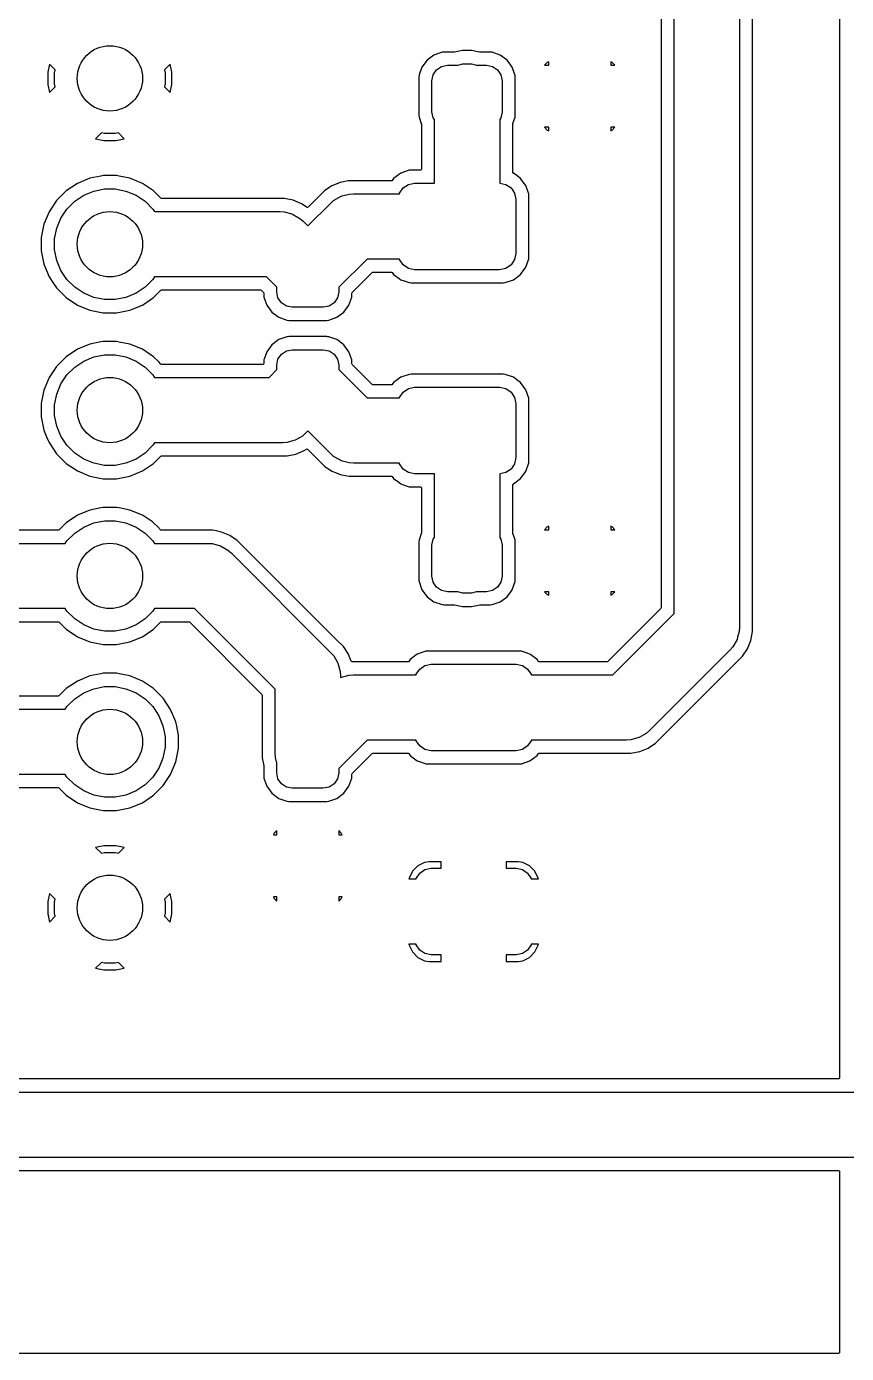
# Model space of a CAD drawing. Extents: x 1.77 to 4.61, y -4.15 to -1.95.
# Drawn here: x 3.16 to 3.654, y -3.618 to -2.818 of the extents above; entities that cross this region are included whole.
import ezdxf

# ---------------------------------------------------------------- set-up
doc = ezdxf.new("R2010")
doc.units = 0
doc.header["$MEASUREMENT"] = 0
doc.layers.add('BLACK', color=7, linetype='CONTINUOUS')

msp = doc.modelspace()

# ---------------------------------------------------------------- linework, layer by layer
at = {"layer": 'BLACK', "linetype": 'CONTINUOUS'}
for p, q in [((3.64992, -2.09179), (3.64992, -3.45197)), ((3.58969, -2.79), (3.58969, -3.18)), ((3.59758, -3.17728), (3.59758, -2.78728)), ((3.55031, -3.17185), (3.55031, -2.79815)), ((3.54242, -2.80161), (3.54242, -3.16839)), ((3.40127, -2.83832), (3.39818, -2.8425)), ((3.40545, -2.83523), (3.40127, -2.83832)), ((3.40127, -2.83832), (3.40127, -2.83832)), ((3.41036, -2.83351), (3.40545, -2.83523)), ((3.41097, -2.83346), (3.41036, -2.83351)), ((3.41036, -2.83351), (3.41036, -2.83351)), ((3.41036, -2.83351), (3.41036, -2.83351)), ((3.41153, -2.83341), (3.41097, -2.83346)), ((3.4177, -2.83341), (3.41153, -2.83341)), ((3.41779, -2.8334), (3.4177, -2.83341)), ((3.41788, -2.83338), (3.41779, -2.8334)), ((3.4227, -2.83242), (3.41788, -2.83338)), ((3.42813, -2.83242), (3.4227, -2.83242)), ((3.43294, -2.83338), (3.42813, -2.83242)), ((3.43303, -2.8334), (3.43294, -2.83338)), ((3.43312, -2.83341), (3.43303, -2.8334)), ((3.4393, -2.83341), (3.43312, -2.83341)), ((3.43976, -2.83345), (3.4393, -2.83341)), ((3.4393, -2.83341), (3.4393, -2.83341)), ((3.44047, -2.83351), (3.43976, -2.83345)), ((3.44537, -2.83523), (3.44047, -2.83351)), ((3.44956, -2.83832), (3.44537, -2.83523)), ((3.45176, -2.8413), (3.44956, -2.83832)), ((3.47378, -2.8396), (3.47207, -2.8413)), ((3.47463, -2.8392), (3.47378, -2.8396)), ((3.47463, -2.8413), (3.47463, -2.8392)), ((3.47463, -2.8392), (3.47463, -2.8392)), ((3.51288, -2.8396), (3.51203, -2.8392)), ((3.51203, -2.8392), (3.51203, -2.8413)), ((3.51458, -2.8413), (3.51288, -2.8396)), ((3.17357, -2.84063), (3.1726, -2.84553)), ((3.1726, -2.84553), (3.1726, -2.8529)), ((3.17706, -2.84411), (3.17357, -2.84063)), ((3.1767, -2.84593), (3.17706, -2.84411)), ((3.1767, -2.85249), (3.1767, -2.84593)), ((3.24643, -2.84063), (3.24294, -2.84411)), ((3.24294, -2.84411), (3.2433, -2.84593)), ((3.2433, -2.84593), (3.2433, -2.85249)), ((3.2474, -2.84553), (3.24643, -2.84063)), ((3.2474, -2.8529), (3.2474, -2.84553)), ((3.39647, -2.84741), (3.39636, -2.84857)), ((3.39656, -2.84715), (3.39647, -2.84741)), ((3.39818, -2.8425), (3.39656, -2.84715)), ((3.40425, -2.85065), (3.40496, -2.84707)), ((3.40496, -2.84707), (3.40699, -2.84404)), ((3.40699, -2.84404), (3.41002, -2.84201)), ((3.41002, -2.84201), (3.4136, -2.8413)), ((3.4136, -2.8413), (3.4198, -2.8413)), ((3.4198, -2.8413), (3.42284, -2.84048)), ((3.42284, -2.84048), (3.42798, -2.84048)), ((3.42798, -2.84048), (3.43103, -2.8413)), ((3.43103, -2.8413), (3.43722, -2.8413)), ((3.43722, -2.8413), (3.4408, -2.84201)), ((3.4408, -2.84201), (3.44384, -2.84404)), ((3.44384, -2.84404), (3.44586, -2.84707)), ((3.44586, -2.84707), (3.44657, -2.85065)), ((3.45264, -2.8425), (3.45176, -2.8413)), ((3.45436, -2.84741), (3.45264, -2.8425)), ((3.45447, -2.84857), (3.45436, -2.84741)), ((3.47207, -2.8413), (3.47463, -2.8413)), ((3.47463, -2.8413), (3.47463, -2.8413)), ((3.51203, -2.8413), (3.51458, -2.8413)), ((3.51203, -2.8413), (3.51203, -2.8413)), ((3.1726, -2.8529), (3.17357, -2.8578)), ((3.17357, -2.8578), (3.17706, -2.85431)), ((3.17706, -2.85431), (3.1767, -2.85249)), ((3.2433, -2.85249), (3.24294, -2.85431)), ((3.24294, -2.85431), (3.24643, -2.8578)), ((3.24643, -2.8578), (3.2474, -2.8529)), ((3.39636, -2.84857), (3.39636, -2.87143)), ((3.40425, -2.86935), (3.40425, -2.85065)), ((3.44657, -2.85065), (3.44657, -2.86935)), ((3.45447, -2.87143), (3.45447, -2.84857)), ((3.39636, -2.87143), (3.39647, -2.87259)), ((3.40496, -2.87293), (3.40425, -2.86935)), ((3.44657, -2.86935), (3.44586, -2.87293)), ((3.45436, -2.87259), (3.45447, -2.87143)), ((3.39647, -2.87259), (3.39647, -2.87259)), ((3.39647, -2.87259), (3.39647, -2.87259)), ((3.39647, -2.87259), (3.39781, -2.87643)), ((3.39781, -2.87643), (3.39783, -2.87658)), ((3.39783, -2.87658), (3.39783, -2.90406)), ((3.40573, -2.87407), (3.40496, -2.87293)), ((3.40573, -2.9124), (3.40573, -2.87407)), ((3.44586, -2.87293), (3.4451, -2.87407)), ((3.4451, -2.87407), (3.4451, -2.91243)), ((3.45299, -2.87658), (3.45302, -2.87643)), ((3.45299, -2.8787), (3.45299, -2.87658)), ((3.45299, -2.90594), (3.45299, -2.8787)), ((3.45302, -2.87643), (3.45436, -2.87259)), ((3.47463, -2.8787), (3.47207, -2.8787)), ((3.47207, -2.8787), (3.47378, -2.8804)), ((3.47463, -2.8808), (3.47463, -2.8787)), ((3.47463, -2.8787), (3.47463, -2.8787)), ((3.51458, -2.8787), (3.51203, -2.8787)), ((3.51203, -2.8787), (3.51203, -2.8787)), ((3.51203, -2.8787), (3.51203, -2.8808)), ((3.51288, -2.8804), (3.51458, -2.8787)), ((3.2049, -2.88215), (3.20141, -2.88564)), ((3.20141, -2.88564), (3.20632, -2.88661)), ((3.20672, -2.88252), (3.2049, -2.88215)), ((3.20632, -2.88661), (3.21368, -2.88661)), ((3.21328, -2.88252), (3.20672, -2.88252)), ((3.2151, -2.88215), (3.21328, -2.88252)), ((3.21368, -2.88661), (3.21859, -2.88564)), ((3.21859, -2.88564), (3.2151, -2.88215)), ((3.47378, -2.8804), (3.47463, -2.8808)), ((3.51203, -2.8808), (3.51288, -2.8804)), ((3.19794, -2.90944), (3.19041, -2.91256)), ((3.20461, -2.90812), (3.19794, -2.90944)), ((3.19794, -2.90944), (3.19794, -2.90944)), ((3.20593, -2.90785), (3.20461, -2.90812)), ((3.21407, -2.90785), (3.20593, -2.90785)), ((3.21565, -2.90817), (3.21407, -2.90785)), ((3.22206, -2.90944), (3.21565, -2.90817)), ((3.22959, -2.91256), (3.22206, -2.90944)), ((3.22206, -2.90944), (3.22206, -2.90944)), ((3.35361, -2.91103), (3.34994, -2.91175)), ((3.35421, -2.91091), (3.35361, -2.91103)), ((3.37988, -2.91091), (3.35421, -2.91091)), ((3.37994, -2.9109), (3.37988, -2.91091)), ((3.38024, -2.91072), (3.37994, -2.9109)), ((3.3811, -2.90956), (3.38024, -2.91072)), ((3.3854, -2.90639), (3.3811, -2.90956)), ((3.3811, -2.90956), (3.3811, -2.90956)), ((3.39044, -2.90462), (3.3854, -2.90639)), ((3.3854, -2.90639), (3.3854, -2.90639)), ((3.39164, -2.90451), (3.39044, -2.90462)), ((3.39738, -2.90451), (3.39164, -2.90451)), ((3.3977, -2.90438), (3.39738, -2.90451)), ((3.39783, -2.90406), (3.3977, -2.90438)), ((3.45304, -2.90614), (3.45299, -2.90594)), ((3.4533, -2.90637), (3.45304, -2.90614)), ((3.45334, -2.90639), (3.4533, -2.90637)), ((3.45533, -2.90785), (3.45334, -2.90639)), ((3.45334, -2.90639), (3.45334, -2.90639)), ((3.45764, -2.90956), (3.45533, -2.90785)), ((3.45926, -2.91175), (3.45764, -2.90956)), ((3.18364, -2.91709), (3.17787, -2.92285)), ((3.19041, -2.91256), (3.18364, -2.91709)), ((3.19422, -2.9197), (3.20029, -2.91719)), ((3.20029, -2.91719), (3.20672, -2.91591)), ((3.20672, -2.91591), (3.21328, -2.91591)), ((3.21328, -2.91591), (3.21971, -2.91719)), ((3.21971, -2.91719), (3.22578, -2.9197)), ((3.23635, -2.91708), (3.22959, -2.91256)), ((3.23636, -2.91709), (3.23635, -2.91708)), ((3.2391, -2.91982), (3.23636, -2.91709)), ((3.33935, -2.91706), (3.32948, -2.92693)), ((3.34264, -2.91486), (3.33935, -2.91706)), ((3.34387, -2.91404), (3.34264, -2.91486)), ((3.34848, -2.91213), (3.34387, -2.91404)), ((3.34888, -2.91197), (3.34848, -2.91213)), ((3.34994, -2.91175), (3.34888, -2.91197)), ((3.34888, -2.91197), (3.34888, -2.91197)), ((3.34994, -2.91175), (3.34994, -2.91175)), ((3.35011, -2.92011), (3.35436, -2.91897)), ((3.35436, -2.91897), (3.35693, -2.9188)), ((3.35436, -2.91897), (3.35436, -2.91897)), ((3.35693, -2.9188), (3.38462, -2.9188)), ((3.38462, -2.9188), (3.38469, -2.91848)), ((3.38469, -2.91848), (3.38682, -2.91528)), ((3.38682, -2.91528), (3.39001, -2.91315)), ((3.39001, -2.91315), (3.39378, -2.9124)), ((3.39378, -2.9124), (3.40573, -2.9124)), ((3.4451, -2.91243), (3.44873, -2.91315)), ((3.44873, -2.91315), (3.45192, -2.91528)), ((3.45192, -2.91528), (3.45405, -2.91848)), ((3.45405, -2.91848), (3.4548, -2.92224)), ((3.46082, -2.91386), (3.45926, -2.91175)), ((3.46245, -2.91852), (3.46082, -2.91386)), ((3.46082, -2.91386), (3.46082, -2.91386)), ((3.46258, -2.91891), (3.46245, -2.91852)), ((3.4627, -2.92011), (3.46258, -2.91891)), ((3.17787, -2.92285), (3.17335, -2.92962)), ((3.18413, -2.92798), (3.18877, -2.92334)), ((3.18877, -2.92334), (3.19422, -2.9197)), ((3.22578, -2.9197), (3.23123, -2.92334)), ((3.23123, -2.92334), (3.23587, -2.92798)), ((3.24078, -2.9215), (3.2391, -2.91982)), ((3.2411, -2.92163), (3.24078, -2.9215)), ((3.31526, -2.92163), (3.2411, -2.92163)), ((3.31738, -2.92206), (3.31526, -2.92163)), ((3.31526, -2.92163), (3.31526, -2.92163)), ((3.31526, -2.92163), (3.31526, -2.92163)), ((3.32058, -2.92269), (3.31738, -2.92206)), ((3.3256, -2.92477), (3.32058, -2.92269)), ((3.32891, -2.92698), (3.3256, -2.92477)), ((3.32916, -2.92706), (3.32891, -2.92698)), ((3.32948, -2.92693), (3.32916, -2.92706)), ((3.32937, -2.9382), (3.34301, -2.92456)), ((3.34301, -2.92456), (3.34495, -2.92287)), ((3.34495, -2.92287), (3.3494, -2.9203)), ((3.34495, -2.92287), (3.34495, -2.92287)), ((3.3494, -2.9203), (3.35011, -2.92011)), ((3.4548, -2.92224), (3.4548, -2.95472)), ((3.4627, -2.95686), (3.4627, -2.92011)), ((3.17335, -2.92962), (3.17023, -2.93715)), ((3.17798, -2.9395), (3.18049, -2.93344)), ((3.18049, -2.93344), (3.18413, -2.92798)), ((3.23587, -2.92798), (3.2369, -2.92953)), ((3.2369, -2.92953), (3.31254, -2.92953)), ((3.31254, -2.92953), (3.31511, -2.9297)), ((3.31511, -2.9297), (3.31511, -2.9297)), ((3.31511, -2.9297), (3.31979, -2.93095)), ((3.31979, -2.93095), (3.32007, -2.93103)), ((3.32007, -2.93103), (3.32452, -2.9336)), ((3.32452, -2.9336), (3.32452, -2.9336)), ((3.32452, -2.9336), (3.32646, -2.93529)), ((3.32646, -2.93529), (3.32937, -2.9382)), ((3.17023, -2.93715), (3.16864, -2.94514)), ((3.17023, -2.93715), (3.17023, -2.93715)), ((3.1767, -2.94593), (3.17798, -2.9395)), ((3.16864, -2.94514), (3.16864, -2.95329)), ((3.1767, -2.95249), (3.1767, -2.94593)), ((3.16864, -2.95329), (3.17023, -2.96128)), ((3.17798, -2.95893), (3.1767, -2.95249)), ((3.18049, -2.96499), (3.17798, -2.95893)), ((3.36508, -2.95817), (3.34807, -2.97518)), ((3.38462, -2.95817), (3.36508, -2.95817)), ((3.38469, -2.95849), (3.38462, -2.95817)), ((3.38682, -2.96168), (3.38469, -2.95849)), ((3.45405, -2.95849), (3.45192, -2.96168)), ((3.4548, -2.95472), (3.45405, -2.95849)), ((3.46082, -2.96311), (3.46258, -2.95806)), ((3.46258, -2.95806), (3.4627, -2.95686)), ((3.17023, -2.96128), (3.17023, -2.96128)), ((3.17023, -2.96128), (3.17335, -2.9688)), ((3.18413, -2.97044), (3.18049, -2.96499)), ((3.3561, -2.97832), (3.36822, -2.9662)), ((3.36822, -2.9662), (3.36854, -2.96606)), ((3.36854, -2.96606), (3.37988, -2.96606)), ((3.37988, -2.96606), (3.3802, -2.9662)), ((3.3802, -2.9662), (3.38024, -2.96625)), ((3.38024, -2.96625), (3.38062, -2.96676)), ((3.38062, -2.96676), (3.3811, -2.96741)), ((3.3811, -2.96741), (3.38443, -2.96987)), ((3.39001, -2.96382), (3.38682, -2.96168)), ((3.39378, -2.96457), (3.39001, -2.96382)), ((3.44496, -2.96457), (3.39378, -2.96457)), ((3.44873, -2.96382), (3.44496, -2.96457)), ((3.45192, -2.96168), (3.44873, -2.96382)), ((3.45334, -2.97058), (3.45764, -2.96741)), ((3.45764, -2.96741), (3.46082, -2.96311)), ((3.17335, -2.9688), (3.17604, -2.97282)), ((3.17604, -2.97282), (3.17787, -2.97558)), ((3.17787, -2.97558), (3.18364, -2.98134)), ((3.18877, -2.97508), (3.18413, -2.97044)), ((3.19422, -2.97873), (3.18877, -2.97508)), ((3.23123, -2.97508), (3.22578, -2.97873)), ((3.23587, -2.97044), (3.23123, -2.97508)), ((3.2369, -2.9689), (3.23587, -2.97044)), ((3.30439, -2.9689), (3.2369, -2.9689)), ((3.31067, -2.97518), (3.30439, -2.9689)), ((3.31067, -2.97785), (3.31067, -2.97518)), ((3.34807, -2.97518), (3.34807, -2.97785)), ((3.38443, -2.96987), (3.3854, -2.97058)), ((3.3854, -2.97058), (3.3854, -2.97058)), ((3.3854, -2.97058), (3.3854, -2.97058)), ((3.3854, -2.97058), (3.3854, -2.97058)), ((3.3854, -2.97058), (3.38756, -2.97134)), ((3.38756, -2.97134), (3.39044, -2.97235)), ((3.39044, -2.97235), (3.39044, -2.97235)), ((3.39044, -2.97235), (3.39044, -2.97235)), ((3.39044, -2.97235), (3.39164, -2.97246)), ((3.39164, -2.97246), (3.39164, -2.97246)), ((3.39164, -2.97246), (3.4471, -2.97246)), ((3.4471, -2.97246), (3.4483, -2.97235)), ((3.4471, -2.97246), (3.4471, -2.97246)), ((3.4483, -2.97235), (3.45334, -2.97058)), ((3.18364, -2.98134), (3.19041, -2.98586)), ((3.20029, -2.98124), (3.19422, -2.97873)), ((3.20672, -2.98252), (3.20029, -2.98124)), ((3.21328, -2.98252), (3.20672, -2.98252)), ((3.21971, -2.98124), (3.21328, -2.98252)), ((3.22578, -2.97873), (3.21971, -2.98124)), ((3.22959, -2.98586), (3.23636, -2.98134)), ((3.23636, -2.98134), (3.24078, -2.97692)), ((3.24078, -2.97692), (3.2411, -2.97679)), ((3.2411, -2.97679), (3.30093, -2.97679)), ((3.30093, -2.97679), (3.30125, -2.97692)), ((3.30125, -2.97692), (3.30264, -2.97832)), ((3.30264, -2.97832), (3.30278, -2.97864)), ((3.30278, -2.97864), (3.30278, -2.97993)), ((3.30278, -2.97993), (3.30288, -2.9811)), ((3.30288, -2.9811), (3.3046, -2.986)), ((3.31138, -2.98143), (3.31067, -2.97785)), ((3.31341, -2.98447), (3.31138, -2.98143)), ((3.34736, -2.98143), (3.34533, -2.98447)), ((3.34807, -2.97785), (3.34736, -2.98143)), ((3.35414, -2.986), (3.35586, -2.9811)), ((3.35586, -2.9811), (3.35596, -2.97993)), ((3.35596, -2.97864), (3.3561, -2.97832)), ((3.35596, -2.97993), (3.35596, -2.97864)), ((3.19041, -2.98586), (3.19794, -2.98898)), ((3.19794, -2.98898), (3.20593, -2.99057)), ((3.20593, -2.99057), (3.20593, -2.99057)), ((3.20593, -2.99057), (3.21407, -2.99057)), ((3.21407, -2.99057), (3.22206, -2.98898)), ((3.21407, -2.99057), (3.21407, -2.99057)), ((3.22206, -2.98898), (3.22959, -2.98586)), ((3.3046, -2.986), (3.30769, -2.99019)), ((3.30769, -2.99019), (3.31187, -2.99327)), ((3.31644, -2.98649), (3.31341, -2.98447)), ((3.32002, -2.9872), (3.31644, -2.98649)), ((3.33872, -2.9872), (3.32002, -2.9872)), ((3.3423, -2.98649), (3.33872, -2.9872)), ((3.34533, -2.98447), (3.3423, -2.98649)), ((3.34687, -2.99327), (3.35105, -2.99019)), ((3.35105, -2.99019), (3.35414, -2.986)), ((3.31187, -2.99327), (3.31678, -2.99499)), ((3.31678, -2.99499), (3.31794, -2.9951)), ((3.31794, -2.9951), (3.31794, -2.9951)), ((3.31794, -2.9951), (3.3408, -2.9951)), ((3.3408, -2.9951), (3.34196, -2.99499)), ((3.3408, -2.9951), (3.3408, -2.9951)), ((3.34196, -2.99499), (3.34687, -2.99327)), ((3.31187, -3.00673), (3.30769, -3.00981)), ((3.31678, -3.00501), (3.31187, -3.00673)), ((3.31739, -3.00495), (3.31678, -3.00501)), ((3.31678, -3.00501), (3.31678, -3.00501)), ((3.31678, -3.00501), (3.31678, -3.00501)), ((3.31794, -3.0049), (3.31739, -3.00495)), ((3.3408, -3.0049), (3.31794, -3.0049)), ((3.31794, -3.0049), (3.31794, -3.0049)), ((3.34126, -3.00494), (3.3408, -3.0049)), ((3.3408, -3.0049), (3.3408, -3.0049)), ((3.34196, -3.00501), (3.34126, -3.00494)), ((3.34687, -3.00673), (3.34196, -3.00501)), ((3.35105, -3.00981), (3.34687, -3.00673)), ((3.19041, -3.01256), (3.18364, -3.01709)), ((3.19794, -3.00944), (3.19041, -3.01256)), ((3.20461, -3.00812), (3.19794, -3.00944)), ((3.19794, -3.00944), (3.19794, -3.00944)), ((3.20593, -3.00785), (3.20461, -3.00812)), ((3.21407, -3.00785), (3.20593, -3.00785)), ((3.21565, -3.00817), (3.21407, -3.00785)), ((3.22206, -3.00944), (3.21565, -3.00817)), ((3.22959, -3.01256), (3.22206, -3.00944)), ((3.22206, -3.00944), (3.22206, -3.00944)), ((3.23636, -3.01709), (3.22959, -3.01256)), ((3.3046, -3.014), (3.30301, -3.01855)), ((3.30769, -3.00981), (3.3046, -3.014)), ((3.30769, -3.00981), (3.30769, -3.00981)), ((3.31138, -3.01857), (3.31341, -3.01553)), ((3.31341, -3.01553), (3.31644, -3.01351)), ((3.31644, -3.01351), (3.32002, -3.0128)), ((3.32002, -3.0128), (3.33872, -3.0128)), ((3.33872, -3.0128), (3.3423, -3.01351)), ((3.3423, -3.01351), (3.34533, -3.01553)), ((3.34533, -3.01553), (3.34736, -3.01857)), ((3.35414, -3.014), (3.35105, -3.00981)), ((3.35586, -3.0189), (3.35414, -3.014)), ((3.17787, -3.02285), (3.17335, -3.02962)), ((3.18364, -3.01709), (3.17787, -3.02285)), ((3.18413, -3.02798), (3.18877, -3.02334)), ((3.18877, -3.02334), (3.19422, -3.0197)), ((3.19422, -3.0197), (3.20029, -3.01719)), ((3.20029, -3.01719), (3.20672, -3.01591)), ((3.20672, -3.01591), (3.21328, -3.01591)), ((3.21328, -3.01591), (3.21971, -3.01719)), ((3.21971, -3.01719), (3.22578, -3.0197)), ((3.22578, -3.0197), (3.23123, -3.02334)), ((3.23123, -3.02334), (3.23587, -3.02798)), ((3.23926, -3.01998), (3.23636, -3.01709)), ((3.23636, -3.01709), (3.23636, -3.01709)), ((3.24078, -3.0215), (3.23926, -3.01998)), ((3.2411, -3.02163), (3.24078, -3.0215)), ((3.30232, -3.02163), (3.2411, -3.02163)), ((3.30264, -3.0215), (3.30232, -3.02163)), ((3.30278, -3.02118), (3.30264, -3.0215)), ((3.30283, -3.01952), (3.30278, -3.02007)), ((3.30278, -3.02007), (3.30278, -3.02118)), ((3.30288, -3.0189), (3.30283, -3.01952)), ((3.30301, -3.01855), (3.30288, -3.0189)), ((3.31067, -3.02215), (3.31138, -3.01857)), ((3.31067, -3.02482), (3.31067, -3.02215)), ((3.34736, -3.01857), (3.34807, -3.02215)), ((3.34807, -3.02215), (3.34807, -3.02482)), ((3.35596, -3.02007), (3.35586, -3.0189)), ((3.35596, -3.02136), (3.35596, -3.02007)), ((3.35596, -3.02007), (3.35596, -3.02007)), ((3.3561, -3.02168), (3.35596, -3.02136)), ((3.36822, -3.0338), (3.3561, -3.02168)), ((3.17335, -3.02962), (3.17023, -3.03715)), ((3.18049, -3.03344), (3.18413, -3.02798)), ((3.23587, -3.02798), (3.2369, -3.02953)), ((3.2369, -3.02953), (3.30596, -3.02953)), ((3.30596, -3.02953), (3.31067, -3.02482)), ((3.34807, -3.02482), (3.36508, -3.04183)), ((3.3854, -3.02942), (3.3811, -3.03259)), ((3.39044, -3.02765), (3.3854, -3.02942)), ((3.3854, -3.02942), (3.3854, -3.02942)), ((3.39164, -3.02754), (3.39044, -3.02765)), ((3.4471, -3.02754), (3.39164, -3.02754)), ((3.39164, -3.02754), (3.39164, -3.02754)), ((3.4483, -3.02765), (3.4471, -3.02754)), ((3.4471, -3.02754), (3.4471, -3.02754)), ((3.45334, -3.02942), (3.4483, -3.02765)), ((3.45549, -3.03101), (3.45334, -3.02942)), ((3.45334, -3.02942), (3.45334, -3.02942)), ((3.45764, -3.03259), (3.45549, -3.03101)), ((3.17023, -3.03715), (3.16864, -3.04514)), ((3.17023, -3.03715), (3.17023, -3.03715)), ((3.1767, -3.04593), (3.17798, -3.0395)), ((3.17798, -3.0395), (3.18049, -3.03344)), ((3.36854, -3.03394), (3.36822, -3.0338)), ((3.37988, -3.03394), (3.36854, -3.03394)), ((3.37994, -3.03393), (3.37988, -3.03394)), ((3.38024, -3.03375), (3.37994, -3.03393)), ((3.3811, -3.03259), (3.38024, -3.03375)), ((3.3811, -3.03259), (3.3811, -3.03259)), ((3.38469, -3.04151), (3.38682, -3.03832)), ((3.38682, -3.03832), (3.39001, -3.03618)), ((3.39001, -3.03618), (3.39378, -3.03543)), ((3.39378, -3.03543), (3.44496, -3.03543)), ((3.44496, -3.03543), (3.44873, -3.03618)), ((3.44873, -3.03618), (3.45192, -3.03832)), ((3.45192, -3.03832), (3.45405, -3.04151)), ((3.46082, -3.03689), (3.45764, -3.03259)), ((3.46258, -3.04194), (3.46082, -3.03689)), ((3.16864, -3.04514), (3.16864, -3.05329)), ((3.1767, -3.05249), (3.1767, -3.04593)), ((3.36508, -3.04183), (3.38462, -3.04183)), ((3.38462, -3.04183), (3.38469, -3.04151)), ((3.45405, -3.04151), (3.4548, -3.04528)), ((3.4548, -3.04528), (3.4548, -3.07776)), ((3.4627, -3.04314), (3.46258, -3.04194)), ((3.4627, -3.07989), (3.4627, -3.04314)), ((3.16864, -3.05329), (3.17023, -3.06128)), ((3.17798, -3.05893), (3.1767, -3.05249)), ((3.17023, -3.06128), (3.17023, -3.06128)), ((3.17023, -3.06128), (3.17187, -3.06523)), ((3.18049, -3.06499), (3.17798, -3.05893)), ((3.32803, -3.06313), (3.3261, -3.06483)), ((3.32937, -3.0618), (3.32803, -3.06313)), ((3.34301, -3.07544), (3.32937, -3.0618)), ((3.17187, -3.06523), (3.17315, -3.06832)), ((3.17315, -3.06832), (3.17335, -3.0688)), ((3.17335, -3.0688), (3.17781, -3.07548)), ((3.18413, -3.07044), (3.18049, -3.06499)), ((3.18877, -3.07508), (3.18413, -3.07044)), ((3.23587, -3.07044), (3.23123, -3.07508)), ((3.2369, -3.0689), (3.23587, -3.07044)), ((3.31411, -3.0689), (3.2369, -3.0689)), ((3.31668, -3.06873), (3.31411, -3.0689)), ((3.32165, -3.0674), (3.31668, -3.06873)), ((3.31668, -3.06873), (3.31668, -3.06873)), ((3.3261, -3.06483), (3.32165, -3.0674)), ((3.3261, -3.06483), (3.3261, -3.06483)), ((3.17781, -3.07548), (3.17787, -3.07558)), ((3.17787, -3.07558), (3.18364, -3.08134)), ((3.19422, -3.07873), (3.18877, -3.07508)), ((3.20029, -3.08124), (3.19422, -3.07873)), ((3.22578, -3.07873), (3.21971, -3.08124)), ((3.23123, -3.07508), (3.22578, -3.07873)), ((3.23636, -3.08134), (3.24078, -3.07692)), ((3.24078, -3.07692), (3.2411, -3.07679)), ((3.2411, -3.07679), (3.31683, -3.07679)), ((3.31683, -3.07679), (3.32216, -3.07573)), ((3.31683, -3.07679), (3.31683, -3.07679)), ((3.32216, -3.07573), (3.32718, -3.07365)), ((3.32718, -3.07365), (3.3286, -3.0727)), ((3.3286, -3.0727), (3.32894, -3.07264)), ((3.32894, -3.07264), (3.32917, -3.07276)), ((3.32917, -3.07276), (3.3324, -3.07599)), ((3.3324, -3.07599), (3.33551, -3.0791)), ((3.33551, -3.0791), (3.33935, -3.08294)), ((3.34495, -3.07713), (3.34301, -3.07544)), ((3.34829, -3.07906), (3.34495, -3.07713)), ((3.34495, -3.07713), (3.34495, -3.07713)), ((3.3494, -3.0797), (3.34829, -3.07906)), ((3.4548, -3.07776), (3.45405, -3.08152)), ((3.18364, -3.08134), (3.19041, -3.08586)), ((3.19041, -3.08586), (3.19794, -3.08898)), ((3.20672, -3.08252), (3.20029, -3.08124)), ((3.21328, -3.08252), (3.20672, -3.08252)), ((3.21971, -3.08124), (3.21328, -3.08252)), ((3.22206, -3.08898), (3.22959, -3.08586)), ((3.22959, -3.08586), (3.23636, -3.08134)), ((3.33935, -3.08294), (3.34387, -3.08596)), ((3.34387, -3.08596), (3.34612, -3.08689)), ((3.34612, -3.08689), (3.34888, -3.08803)), ((3.35436, -3.08103), (3.3494, -3.0797)), ((3.35693, -3.0812), (3.35436, -3.08103)), ((3.35436, -3.08103), (3.35436, -3.08103)), ((3.38462, -3.0812), (3.35693, -3.0812)), ((3.38469, -3.08152), (3.38462, -3.0812)), ((3.38682, -3.08472), (3.38469, -3.08152)), ((3.39001, -3.08685), (3.38682, -3.08472)), ((3.39378, -3.0876), (3.39001, -3.08685)), ((3.40573, -3.0876), (3.39378, -3.0876)), ((3.40573, -3.12593), (3.40573, -3.0876)), ((3.44873, -3.08685), (3.4451, -3.08757)), ((3.4451, -3.08757), (3.4451, -3.12593)), ((3.45192, -3.08472), (3.44873, -3.08685)), ((3.45405, -3.08152), (3.45192, -3.08472)), ((3.45764, -3.09044), (3.46082, -3.08614)), ((3.46082, -3.08614), (3.46258, -3.08109)), ((3.46258, -3.08109), (3.4627, -3.07989)), ((3.19794, -3.08898), (3.20593, -3.09057)), ((3.20593, -3.09057), (3.20593, -3.09057)), ((3.20593, -3.09057), (3.21407, -3.09057)), ((3.21407, -3.09057), (3.22206, -3.08898)), ((3.21407, -3.09057), (3.21407, -3.09057)), ((3.34888, -3.08803), (3.34994, -3.08825)), ((3.34994, -3.08825), (3.35421, -3.08909)), ((3.35421, -3.08909), (3.37988, -3.08909)), ((3.37988, -3.08909), (3.3802, -3.08923)), ((3.3802, -3.08923), (3.38024, -3.08928)), ((3.38024, -3.08928), (3.3811, -3.09044)), ((3.3811, -3.09044), (3.38418, -3.09272)), ((3.38418, -3.09272), (3.3854, -3.09361)), ((3.3854, -3.09361), (3.3854, -3.09361)), ((3.3854, -3.09361), (3.3854, -3.09361)), ((3.3854, -3.09361), (3.3854, -3.09361)), ((3.3854, -3.09361), (3.38756, -3.09437)), ((3.38756, -3.09437), (3.39044, -3.09538)), ((3.39044, -3.09538), (3.39044, -3.09538)), ((3.39044, -3.09538), (3.39044, -3.09538)), ((3.39044, -3.09538), (3.39164, -3.09549)), ((3.39164, -3.09549), (3.39738, -3.09549)), ((3.39738, -3.09549), (3.3977, -3.09562)), ((3.3977, -3.09562), (3.39783, -3.09594)), ((3.45299, -3.09406), (3.45312, -3.09374)), ((3.45299, -3.1213), (3.45299, -3.09406)), ((3.45312, -3.09374), (3.4533, -3.09363)), ((3.4533, -3.09363), (3.45334, -3.09361)), ((3.45334, -3.09361), (3.45764, -3.09044)), ((3.39783, -3.09594), (3.39783, -3.12342)), ((3.19794, -3.10944), (3.19041, -3.11256)), ((3.20461, -3.10812), (3.19794, -3.10944)), ((3.19794, -3.10944), (3.19794, -3.10944)), ((3.20593, -3.10785), (3.20461, -3.10812)), ((3.21407, -3.10785), (3.20593, -3.10785)), ((3.21565, -3.10817), (3.21407, -3.10785)), ((3.22206, -3.10944), (3.21565, -3.10817)), ((3.22959, -3.11256), (3.22206, -3.10944)), ((3.22206, -3.10944), (3.22206, -3.10944)), ((3.18364, -3.11709), (3.17922, -3.1215)), ((3.19041, -3.11256), (3.18364, -3.11709)), ((3.19422, -3.1197), (3.20029, -3.11719)), ((3.20029, -3.11719), (3.20672, -3.11591)), ((3.20672, -3.11591), (3.21328, -3.11591)), ((3.21328, -3.11591), (3.21971, -3.11719)), ((3.21971, -3.11719), (3.22578, -3.1197)), ((3.23563, -3.11659), (3.22959, -3.11256)), ((3.23636, -3.11709), (3.23563, -3.11659)), ((3.23887, -3.1196), (3.23636, -3.11709)), ((3.24078, -3.1215), (3.23887, -3.1196)), ((3.47378, -3.1196), (3.47207, -3.1213)), ((3.47463, -3.1192), (3.47378, -3.1196)), ((3.47463, -3.1213), (3.47463, -3.1192)), ((3.47463, -3.1192), (3.47463, -3.1192)), ((3.51288, -3.1196), (3.51203, -3.1192)), ((3.51203, -3.1192), (3.51203, -3.1213)), ((3.51458, -3.1213), (3.51288, -3.1196)), ((3.1789, -3.12163), (3.15082, -3.12163)), ((3.17922, -3.1215), (3.1789, -3.12163)), ((3.18413, -3.12798), (3.18877, -3.12334)), ((3.18877, -3.12334), (3.19422, -3.1197)), ((3.22578, -3.1197), (3.23123, -3.12334)), ((3.23123, -3.12334), (3.23587, -3.12798)), ((3.2411, -3.12163), (3.24078, -3.1215)), ((3.27193, -3.12163), (3.2411, -3.12163)), ((3.27405, -3.12206), (3.27193, -3.12163)), ((3.27193, -3.12163), (3.27193, -3.12163)), ((3.27193, -3.12163), (3.27193, -3.12163)), ((3.27726, -3.12269), (3.27405, -3.12206)), ((3.28228, -3.12477), (3.27726, -3.12269)), ((3.28679, -3.12779), (3.28228, -3.12477)), ((3.39647, -3.12741), (3.39643, -3.12779)), ((3.39683, -3.12636), (3.39647, -3.12741)), ((3.39781, -3.12357), (3.39683, -3.12636)), ((3.39783, -3.12342), (3.39781, -3.12357)), ((3.40425, -3.13065), (3.40496, -3.12707)), ((3.40496, -3.12707), (3.40573, -3.12593)), ((3.4451, -3.12593), (3.44586, -3.12707)), ((3.44586, -3.12707), (3.44657, -3.13065)), ((3.45299, -3.12342), (3.45299, -3.1213)), ((3.45302, -3.12357), (3.45299, -3.12342)), ((3.45436, -3.12741), (3.45302, -3.12357)), ((3.45302, -3.12357), (3.45302, -3.12357)), ((3.45447, -3.12857), (3.45436, -3.12741)), ((3.47207, -3.1213), (3.47463, -3.1213)), ((3.47463, -3.1213), (3.47463, -3.1213)), ((3.51203, -3.1213), (3.51458, -3.1213)), ((3.51203, -3.1213), (3.51203, -3.1213)), ((3.14737, -3.12953), (3.1831, -3.12953)), ((3.1831, -3.12953), (3.18413, -3.12798)), ((3.23587, -3.12798), (3.2369, -3.12953)), ((3.2369, -3.12953), (3.26921, -3.12953)), ((3.26921, -3.12953), (3.27178, -3.1297)), ((3.27178, -3.1297), (3.27178, -3.1297)), ((3.27178, -3.1297), (3.27675, -3.13103)), ((3.27675, -3.13103), (3.2812, -3.1336)), ((3.2812, -3.1336), (3.2812, -3.1336)), ((3.2812, -3.1336), (3.28313, -3.13529)), ((3.28313, -3.13529), (3.34329, -3.19545)), ((3.34695, -3.18795), (3.28679, -3.12779)), ((3.28679, -3.12779), (3.28679, -3.12779)), ((3.39643, -3.12779), (3.39636, -3.12857)), ((3.39636, -3.12857), (3.39636, -3.15143)), ((3.40425, -3.14935), (3.40425, -3.13065)), ((3.44657, -3.13065), (3.44657, -3.14935)), ((3.45447, -3.15143), (3.45447, -3.12857)), ((3.39636, -3.15143), (3.3964, -3.15183)), ((3.40496, -3.15293), (3.40425, -3.14935)), ((3.44657, -3.14935), (3.44586, -3.15293)), ((3.45436, -3.15259), (3.45447, -3.15143)), ((3.3964, -3.15183), (3.39647, -3.15259)), ((3.39647, -3.15259), (3.39818, -3.1575)), ((3.39818, -3.1575), (3.40127, -3.16168)), ((3.40699, -3.15596), (3.40496, -3.15293)), ((3.41002, -3.15799), (3.40699, -3.15596)), ((3.4136, -3.1587), (3.41002, -3.15799)), ((3.4198, -3.1587), (3.4136, -3.1587)), ((3.42284, -3.15952), (3.4198, -3.1587)), ((3.42798, -3.15952), (3.42284, -3.15952)), ((3.43103, -3.1587), (3.42798, -3.15952)), ((3.43722, -3.1587), (3.43103, -3.1587)), ((3.4408, -3.15799), (3.43722, -3.1587)), ((3.44384, -3.15596), (3.4408, -3.15799)), ((3.44586, -3.15293), (3.44384, -3.15596)), ((3.44956, -3.16168), (3.45176, -3.1587)), ((3.45176, -3.1587), (3.45264, -3.1575)), ((3.45264, -3.1575), (3.45436, -3.15259)), ((3.47463, -3.1587), (3.47207, -3.1587)), ((3.47207, -3.1587), (3.47378, -3.1604)), ((3.47463, -3.1608), (3.47463, -3.1587)), ((3.47463, -3.1587), (3.47463, -3.1587)), ((3.51458, -3.1587), (3.51203, -3.1587)), ((3.51203, -3.1587), (3.51203, -3.1587)), ((3.51203, -3.1587), (3.51203, -3.1608)), ((3.51288, -3.1604), (3.51458, -3.1587)), ((3.40127, -3.16168), (3.40545, -3.16477)), ((3.40545, -3.16477), (3.41036, -3.16649)), ((3.41036, -3.16649), (3.41153, -3.16659)), ((3.41153, -3.16659), (3.4177, -3.16659)), ((3.4177, -3.16659), (3.41779, -3.1666)), ((3.41779, -3.1666), (3.4227, -3.16758)), ((3.4227, -3.16758), (3.4227, -3.16758)), ((3.4227, -3.16758), (3.42813, -3.16758)), ((3.42813, -3.16758), (3.43303, -3.1666)), ((3.42813, -3.16758), (3.42813, -3.16758)), ((3.43303, -3.1666), (3.43312, -3.16659)), ((3.43312, -3.16659), (3.4393, -3.16659)), ((3.4393, -3.16659), (3.44047, -3.16649)), ((3.4393, -3.16659), (3.4393, -3.16659)), ((3.44047, -3.16649), (3.44537, -3.16477)), ((3.44537, -3.16477), (3.44956, -3.16168)), ((3.47378, -3.1604), (3.47463, -3.1608)), ((3.51203, -3.1608), (3.51288, -3.1604)), ((3.1831, -3.1689), (3.13921, -3.1689)), ((3.18413, -3.17044), (3.1831, -3.1689)), ((3.18877, -3.17508), (3.18413, -3.17044)), ((3.19422, -3.17873), (3.18877, -3.17508)), ((3.23123, -3.17508), (3.22578, -3.17873)), ((3.23587, -3.17044), (3.23123, -3.17508)), ((3.2369, -3.1689), (3.23587, -3.17044)), ((3.26106, -3.1689), (3.2369, -3.1689)), ((3.30969, -3.21752), (3.26106, -3.1689)), ((3.54229, -3.16871), (3.51022, -3.20077)), ((3.51336, -3.2088), (3.55031, -3.17185)), ((3.54242, -3.16839), (3.54229, -3.16871)), ((3.1365, -3.17679), (3.1789, -3.17679)), ((3.1789, -3.17679), (3.17922, -3.17692)), ((3.17922, -3.17692), (3.18364, -3.18134)), ((3.18364, -3.18134), (3.19041, -3.18586)), ((3.20029, -3.18124), (3.19422, -3.17873)), ((3.20672, -3.18252), (3.20029, -3.18124)), ((3.21328, -3.18252), (3.20672, -3.18252)), ((3.21971, -3.18124), (3.21328, -3.18252)), ((3.22578, -3.17873), (3.21971, -3.18124)), ((3.22959, -3.18586), (3.23636, -3.18134)), ((3.23636, -3.18134), (3.24078, -3.17692)), ((3.24078, -3.17692), (3.2411, -3.17679)), ((3.2411, -3.17679), (3.2576, -3.17679)), ((3.2576, -3.17679), (3.25792, -3.17692)), ((3.25792, -3.17692), (3.30166, -3.22066)), ((3.58952, -3.18257), (3.58858, -3.18608)), ((3.58969, -3.18), (3.58952, -3.18257)), ((3.58952, -3.18257), (3.58952, -3.18257)), ((3.59652, -3.18804), (3.59758, -3.18272)), ((3.59758, -3.18272), (3.59758, -3.17728)), ((3.19041, -3.18586), (3.19794, -3.18898)), ((3.19794, -3.18898), (3.20593, -3.19057)), ((3.20593, -3.19057), (3.20593, -3.19057)), ((3.20593, -3.19057), (3.21407, -3.19057)), ((3.21407, -3.19057), (3.22206, -3.18898)), ((3.21407, -3.19057), (3.21407, -3.19057)), ((3.22206, -3.18898), (3.22959, -3.18586)), ((3.35079, -3.19179), (3.34695, -3.18795)), ((3.58819, -3.18753), (3.58562, -3.19198)), ((3.58858, -3.18608), (3.58819, -3.18753)), ((3.59444, -3.19306), (3.59652, -3.18804)), ((3.34329, -3.19545), (3.34499, -3.19739)), ((3.34499, -3.19739), (3.34499, -3.19739)), ((3.34499, -3.19739), (3.34702, -3.2009)), ((3.35381, -3.19631), (3.35079, -3.19179)), ((3.35434, -3.19758), (3.35381, -3.19631)), ((3.35516, -3.19956), (3.35434, -3.19758)), ((3.3556, -3.20063), (3.35516, -3.19956)), ((3.3911, -3.19956), (3.39024, -3.20072)), ((3.3954, -3.19639), (3.3911, -3.19956)), ((3.3911, -3.19956), (3.3911, -3.19956)), ((3.40044, -3.19462), (3.3954, -3.19639)), ((3.3954, -3.19639), (3.3954, -3.19639)), ((3.40164, -3.19451), (3.40044, -3.19462)), ((3.4571, -3.19451), (3.40164, -3.19451)), ((3.40164, -3.19451), (3.40164, -3.19451)), ((3.4583, -3.19462), (3.4571, -3.19451)), ((3.4571, -3.19451), (3.4571, -3.19451)), ((3.46334, -3.19639), (3.4583, -3.19462)), ((3.46377, -3.1967), (3.46334, -3.19639)), ((3.46334, -3.19639), (3.46334, -3.19639)), ((3.46764, -3.19956), (3.46377, -3.1967)), ((3.46821, -3.20033), (3.46764, -3.19956)), ((3.58392, -3.19392), (3.53544, -3.2424)), ((3.5391, -3.24991), (3.59142, -3.19758)), ((3.58562, -3.19198), (3.58392, -3.19392)), ((3.58562, -3.19198), (3.58562, -3.19198)), ((3.59142, -3.19758), (3.59444, -3.19306)), ((3.34702, -3.2009), (3.34756, -3.20184)), ((3.34756, -3.20184), (3.34889, -3.2068)), ((3.34889, -3.2068), (3.34889, -3.2068)), ((3.34889, -3.2068), (3.34906, -3.20937)), ((3.3557, -3.20077), (3.3556, -3.20063)), ((3.35602, -3.20091), (3.3557, -3.20077)), ((3.38988, -3.20091), (3.35602, -3.20091)), ((3.38994, -3.2009), (3.38988, -3.20091)), ((3.39024, -3.20072), (3.38994, -3.2009)), ((3.39469, -3.20848), (3.39682, -3.20528)), ((3.39682, -3.20528), (3.40001, -3.20315)), ((3.40001, -3.20315), (3.40378, -3.2024)), ((3.40378, -3.2024), (3.45496, -3.2024)), ((3.45496, -3.2024), (3.45873, -3.20315)), ((3.45873, -3.20315), (3.46192, -3.20528)), ((3.46192, -3.20528), (3.46405, -3.20848)), ((3.4685, -3.20072), (3.46821, -3.20033)), ((3.46854, -3.20077), (3.4685, -3.20072)), ((3.46886, -3.20091), (3.46854, -3.20077)), ((3.5099, -3.20091), (3.46886, -3.20091)), ((3.51022, -3.20077), (3.5099, -3.20091)), ((3.19041, -3.21256), (3.18364, -3.21709)), ((3.19794, -3.20944), (3.19041, -3.21256)), ((3.20461, -3.20812), (3.19794, -3.20944)), ((3.19794, -3.20944), (3.19794, -3.20944)), ((3.20593, -3.20785), (3.20461, -3.20812)), ((3.21407, -3.20785), (3.20593, -3.20785)), ((3.21565, -3.20817), (3.21407, -3.20785)), ((3.22206, -3.20944), (3.21565, -3.20817)), ((3.22959, -3.21256), (3.22206, -3.20944)), ((3.22206, -3.20944), (3.22206, -3.20944)), ((3.23636, -3.21709), (3.22959, -3.21256)), ((3.34906, -3.20937), (3.34906, -3.21049)), ((3.34906, -3.21049), (3.3494, -3.2103)), ((3.3494, -3.2103), (3.34972, -3.21021)), ((3.34972, -3.21021), (3.35436, -3.20897)), ((3.35436, -3.20897), (3.35693, -3.2088)), ((3.35436, -3.20897), (3.35436, -3.20897)), ((3.35693, -3.2088), (3.39462, -3.2088)), ((3.39462, -3.2088), (3.39469, -3.20848)), ((3.46405, -3.20848), (3.46412, -3.2088)), ((3.46412, -3.2088), (3.51336, -3.2088)), ((3.1789, -3.22163), (3.05082, -3.22163)), ((3.17922, -3.2215), (3.1789, -3.22163)), ((3.18364, -3.21709), (3.17922, -3.2215)), ((3.18413, -3.22798), (3.18877, -3.22334)), ((3.18877, -3.22334), (3.19422, -3.2197)), ((3.19422, -3.2197), (3.20029, -3.21719)), ((3.20029, -3.21719), (3.20672, -3.21591)), ((3.20672, -3.21591), (3.21328, -3.21591)), ((3.21328, -3.21591), (3.21971, -3.21719)), ((3.21971, -3.21719), (3.22578, -3.2197)), ((3.22578, -3.2197), (3.23123, -3.22334)), ((3.23123, -3.22334), (3.23587, -3.22798)), ((3.24213, -3.22285), (3.23636, -3.21709)), ((3.23636, -3.21709), (3.23636, -3.21709)), ((3.24665, -3.22962), (3.24213, -3.22285)), ((3.30166, -3.22066), (3.30179, -3.22098)), ((3.30179, -3.22098), (3.30179, -3.25333)), ((3.30969, -3.25604), (3.30969, -3.21752)), ((3.11, -3.22953), (3.1831, -3.22953)), ((3.1831, -3.22953), (3.18413, -3.22798)), ((3.23587, -3.22798), (3.23951, -3.23344)), ((3.24919, -3.23576), (3.24665, -3.22962)), ((3.23951, -3.23344), (3.24202, -3.2395)), ((3.24202, -3.2395), (3.2433, -3.24593)), ((3.24977, -3.23715), (3.24919, -3.23576)), ((3.2503, -3.23981), (3.24977, -3.23715)), ((3.24977, -3.23715), (3.24977, -3.23715)), ((3.2433, -3.24593), (3.2433, -3.25249)), ((3.25136, -3.24514), (3.2503, -3.23981)), ((3.25136, -3.25329), (3.25136, -3.24514)), ((3.52905, -3.24667), (3.52409, -3.248)), ((3.5291, -3.24664), (3.52905, -3.24667)), ((3.5335, -3.2441), (3.5291, -3.24664)), ((3.53544, -3.2424), (3.5335, -3.2441)), ((3.5335, -3.2441), (3.5335, -3.2441)), ((3.2433, -3.25249), (3.24202, -3.25893)), ((3.24977, -3.26128), (3.25136, -3.25329)), ((3.30179, -3.25333), (3.30179, -3.25876)), ((3.36508, -3.24817), (3.34807, -3.26518)), ((3.39462, -3.24817), (3.36508, -3.24817)), ((3.39469, -3.24849), (3.39462, -3.24817)), ((3.39682, -3.25168), (3.39469, -3.24849)), ((3.40001, -3.25382), (3.39682, -3.25168)), ((3.40378, -3.25457), (3.40001, -3.25382)), ((3.45496, -3.25457), (3.40378, -3.25457)), ((3.45873, -3.25382), (3.45496, -3.25457)), ((3.46192, -3.25168), (3.45873, -3.25382)), ((3.46405, -3.24849), (3.46192, -3.25168)), ((3.46412, -3.24817), (3.46405, -3.24849)), ((3.52152, -3.24817), (3.46412, -3.24817)), ((3.52408, -3.248), (3.52152, -3.24817)), ((3.52409, -3.248), (3.52408, -3.248)), ((3.52423, -3.25606), (3.52956, -3.255)), ((3.52956, -3.255), (3.53458, -3.25292)), ((3.53458, -3.25292), (3.5391, -3.24991)), ((3.24202, -3.25893), (3.23951, -3.26499)), ((3.24665, -3.2688), (3.24977, -3.26128)), ((3.30179, -3.25876), (3.30276, -3.26361)), ((3.30276, -3.26361), (3.30277, -3.26366)), ((3.30985, -3.25861), (3.30969, -3.25604)), ((3.31057, -3.26128), (3.30985, -3.25861)), ((3.30985, -3.25861), (3.30985, -3.25861)), ((3.31067, -3.26166), (3.31057, -3.26128)), ((3.31067, -3.26785), (3.31067, -3.26166)), ((3.3561, -3.26832), (3.36822, -3.2562)), ((3.36822, -3.2562), (3.36854, -3.25606)), ((3.36854, -3.25606), (3.38988, -3.25606)), ((3.38988, -3.25606), (3.3902, -3.2562)), ((3.3902, -3.2562), (3.39024, -3.25625)), ((3.39024, -3.25625), (3.3911, -3.25741)), ((3.3911, -3.25741), (3.39293, -3.25876)), ((3.39293, -3.25876), (3.3954, -3.26058)), ((3.3954, -3.26058), (3.3954, -3.26058)), ((3.3954, -3.26058), (3.3954, -3.26058)), ((3.3954, -3.26058), (3.3954, -3.26058)), ((3.3954, -3.26058), (3.39728, -3.26124)), ((3.39728, -3.26124), (3.40044, -3.26235)), ((3.40044, -3.26235), (3.40044, -3.26235)), ((3.40044, -3.26235), (3.40044, -3.26235)), ((3.40044, -3.26235), (3.40164, -3.26246)), ((3.40164, -3.26246), (3.40164, -3.26246)), ((3.40164, -3.26246), (3.4571, -3.26246)), ((3.4571, -3.26246), (3.4583, -3.26235)), ((3.4571, -3.26246), (3.4571, -3.26246)), ((3.4583, -3.26235), (3.46334, -3.26058)), ((3.46334, -3.26058), (3.46764, -3.25741)), ((3.46764, -3.25741), (3.4685, -3.25625)), ((3.4685, -3.25625), (3.4688, -3.25607)), ((3.4688, -3.25607), (3.46886, -3.25606)), ((3.46886, -3.25606), (3.52423, -3.25606)), ((3.52423, -3.25606), (3.52423, -3.25606)), ((3.1831, -3.2689), (3.11815, -3.2689)), ((3.18413, -3.27044), (3.1831, -3.2689)), ((3.18877, -3.27508), (3.18413, -3.27044)), ((3.23587, -3.27044), (3.23123, -3.27508)), ((3.23951, -3.26499), (3.23587, -3.27044)), ((3.24213, -3.27558), (3.24665, -3.2688)), ((3.30277, -3.26366), (3.30278, -3.26375)), ((3.30278, -3.26375), (3.30278, -3.26993)), ((3.30278, -3.26993), (3.30288, -3.2711)), ((3.30288, -3.2711), (3.3046, -3.276)), ((3.31138, -3.27143), (3.31067, -3.26785)), ((3.31341, -3.27447), (3.31138, -3.27143)), ((3.34736, -3.27143), (3.34533, -3.27447)), ((3.34807, -3.26785), (3.34736, -3.27143)), ((3.34807, -3.26518), (3.34807, -3.26785)), ((3.35414, -3.276), (3.35586, -3.2711)), ((3.35586, -3.2711), (3.35596, -3.26993)), ((3.35596, -3.26864), (3.3561, -3.26832)), ((3.35596, -3.26993), (3.35596, -3.26864)), ((3.12161, -3.27679), (3.1789, -3.27679)), ((3.1789, -3.27679), (3.17922, -3.27692)), ((3.17922, -3.27692), (3.18364, -3.28134)), ((3.19422, -3.27873), (3.18877, -3.27508)), ((3.20029, -3.28124), (3.19422, -3.27873)), ((3.22578, -3.27873), (3.21971, -3.28124)), ((3.23123, -3.27508), (3.22578, -3.27873)), ((3.23636, -3.28134), (3.24213, -3.27558)), ((3.3046, -3.276), (3.30769, -3.28019)), ((3.31644, -3.27649), (3.31341, -3.27447)), ((3.32002, -3.2772), (3.31644, -3.27649)), ((3.33872, -3.2772), (3.32002, -3.2772)), ((3.3423, -3.27649), (3.33872, -3.2772)), ((3.34533, -3.27447), (3.3423, -3.27649)), ((3.35105, -3.28019), (3.35414, -3.276)), ((3.18364, -3.28134), (3.19041, -3.28586)), ((3.19041, -3.28586), (3.19794, -3.28898)), ((3.20672, -3.28252), (3.20029, -3.28124)), ((3.21328, -3.28252), (3.20672, -3.28252)), ((3.21971, -3.28124), (3.21328, -3.28252)), ((3.22206, -3.28898), (3.22959, -3.28586)), ((3.22959, -3.28586), (3.23636, -3.28134)), ((3.30769, -3.28019), (3.31187, -3.28327)), ((3.31187, -3.28327), (3.31678, -3.28499)), ((3.31678, -3.28499), (3.31794, -3.2851)), ((3.31794, -3.2851), (3.31794, -3.2851)), ((3.31794, -3.2851), (3.3408, -3.2851)), ((3.3408, -3.2851), (3.34196, -3.28499)), ((3.3408, -3.2851), (3.3408, -3.2851)), ((3.34196, -3.28499), (3.34687, -3.28327)), ((3.34687, -3.28327), (3.35105, -3.28019)), ((3.19794, -3.28898), (3.20593, -3.29057)), ((3.20593, -3.29057), (3.20593, -3.29057)), ((3.20593, -3.29057), (3.21407, -3.29057)), ((3.21407, -3.29057), (3.22206, -3.28898)), ((3.21407, -3.29057), (3.21407, -3.29057)), ((3.31067, -3.3027), (3.30897, -3.30441)), ((3.31067, -3.30526), (3.31067, -3.3027)), ((3.34977, -3.30441), (3.34807, -3.3027)), ((3.34807, -3.3027), (3.34807, -3.30526)), ((3.30897, -3.30441), (3.30857, -3.30526)), ((3.30857, -3.30526), (3.31067, -3.30526)), ((3.31067, -3.30526), (3.31067, -3.30526)), ((3.34807, -3.30526), (3.34807, -3.30526)), ((3.34807, -3.30526), (3.35017, -3.30526)), ((3.35017, -3.30526), (3.34977, -3.30441)), ((3.20632, -3.31181), (3.20141, -3.31279)), ((3.20141, -3.31279), (3.2049, -3.31627)), ((3.2049, -3.31627), (3.20672, -3.31591)), ((3.21368, -3.31181), (3.20632, -3.31181)), ((3.20672, -3.31591), (3.21328, -3.31591)), ((3.21328, -3.31591), (3.2151, -3.31627)), ((3.21859, -3.31279), (3.21368, -3.31181)), ((3.2151, -3.31627), (3.21859, -3.31279)), ((3.39241, -3.32716), (3.39039, -3.33129)), ((3.39566, -3.32391), (3.39241, -3.32716)), ((3.39979, -3.32189), (3.39566, -3.32391)), ((3.39682, -3.32832), (3.40001, -3.32618)), ((3.40247, -3.3215), (3.39979, -3.32189)), ((3.39979, -3.32189), (3.39979, -3.32189)), ((3.40001, -3.32618), (3.40378, -3.32543)), ((3.40969, -3.3215), (3.40247, -3.3215)), ((3.40378, -3.32543), (3.40969, -3.32543)), ((3.40969, -3.32543), (3.40969, -3.3215)), ((3.40969, -3.3215), (3.40969, -3.3215)), ((3.45627, -3.3215), (3.44906, -3.3215)), ((3.44906, -3.3215), (3.44906, -3.3215)), ((3.44906, -3.3215), (3.44906, -3.32543)), ((3.44906, -3.32543), (3.45496, -3.32543)), ((3.45496, -3.32543), (3.45873, -3.32618)), ((3.45895, -3.32189), (3.45627, -3.3215)), ((3.45873, -3.32618), (3.46192, -3.32832)), ((3.46308, -3.32391), (3.45895, -3.32189)), ((3.45895, -3.32189), (3.45895, -3.32189)), ((3.46633, -3.32716), (3.46308, -3.32391)), ((3.46835, -3.33129), (3.46633, -3.32716)), ((3.39039, -3.33129), (3.39031, -3.33183)), ((3.39031, -3.33183), (3.39462, -3.33183)), ((3.39039, -3.33129), (3.39039, -3.33129)), ((3.39462, -3.33183), (3.39469, -3.33151)), ((3.39469, -3.33151), (3.39682, -3.32832)), ((3.46192, -3.32832), (3.46405, -3.33151)), ((3.46405, -3.33151), (3.46412, -3.33183)), ((3.46412, -3.33183), (3.46843, -3.33183)), ((3.46843, -3.33183), (3.46835, -3.33129)), ((3.46835, -3.33129), (3.46835, -3.33129)), ((3.17357, -3.34063), (3.1726, -3.34553)), ((3.17706, -3.34411), (3.17357, -3.34063)), ((3.24643, -3.34063), (3.24294, -3.34411)), ((3.24683, -3.34266), (3.24643, -3.34063)), ((3.24684, -3.34271), (3.24683, -3.34266)), ((3.2474, -3.34553), (3.24684, -3.34271)), ((3.31067, -3.34266), (3.30857, -3.34266)), ((3.30857, -3.34266), (3.30897, -3.34351)), ((3.30897, -3.34351), (3.31067, -3.34521)), ((3.31067, -3.34521), (3.31067, -3.34266)), ((3.31067, -3.34266), (3.31067, -3.34266)), ((3.34807, -3.34266), (3.34807, -3.34521)), ((3.35017, -3.34266), (3.34807, -3.34266)), ((3.34807, -3.34266), (3.34807, -3.34266)), ((3.34807, -3.34521), (3.34977, -3.34351)), ((3.34977, -3.34351), (3.35017, -3.34266)), ((3.1726, -3.34553), (3.1726, -3.3529)), ((3.1767, -3.34593), (3.17706, -3.34411)), ((3.1767, -3.35249), (3.1767, -3.34593)), ((3.24294, -3.34411), (3.2433, -3.34593)), ((3.2433, -3.34593), (3.2433, -3.35249)), ((3.2474, -3.3529), (3.2474, -3.34553)), ((3.1726, -3.3529), (3.17357, -3.3578)), ((3.17357, -3.3578), (3.17706, -3.35431)), ((3.17706, -3.35431), (3.1767, -3.35249)), ((3.2433, -3.35249), (3.24294, -3.35431)), ((3.24294, -3.35431), (3.24643, -3.3578)), ((3.24643, -3.3578), (3.2474, -3.3529)), ((3.39462, -3.3712), (3.39031, -3.3712)), ((3.39031, -3.3712), (3.39039, -3.37174)), ((3.39039, -3.37174), (3.39039, -3.37174)), ((3.39039, -3.37174), (3.39241, -3.37587)), ((3.39469, -3.37152), (3.39462, -3.3712)), ((3.39682, -3.37472), (3.39469, -3.37152)), ((3.40001, -3.37685), (3.39682, -3.37472)), ((3.46192, -3.37472), (3.45873, -3.37685)), ((3.46405, -3.37152), (3.46192, -3.37472)), ((3.46412, -3.3712), (3.46405, -3.37152)), ((3.46843, -3.3712), (3.46412, -3.3712)), ((3.46633, -3.37587), (3.46835, -3.37174)), ((3.46835, -3.37174), (3.46843, -3.3712)), ((3.46835, -3.37174), (3.46835, -3.37174)), ((3.2049, -3.38215), (3.20141, -3.38564)), ((3.20672, -3.38252), (3.2049, -3.38215)), ((3.21328, -3.38252), (3.20672, -3.38252)), ((3.2151, -3.38215), (3.21328, -3.38252)), ((3.21859, -3.38564), (3.2151, -3.38215)), ((3.39241, -3.37587), (3.39566, -3.37913)), ((3.39566, -3.37913), (3.39979, -3.38115)), ((3.39979, -3.38115), (3.39979, -3.38115)), ((3.39979, -3.38115), (3.40247, -3.38154)), ((3.40378, -3.3776), (3.40001, -3.37685)), ((3.40247, -3.38154), (3.40969, -3.38154)), ((3.40969, -3.3776), (3.40378, -3.3776)), ((3.40969, -3.38154), (3.40969, -3.3776)), ((3.45496, -3.3776), (3.44906, -3.3776)), ((3.44906, -3.3776), (3.44906, -3.38154)), ((3.44906, -3.38154), (3.44906, -3.38154)), ((3.44906, -3.38154), (3.45627, -3.38154)), ((3.45873, -3.37685), (3.45496, -3.3776)), ((3.45627, -3.38154), (3.45895, -3.38115)), ((3.45895, -3.38115), (3.46308, -3.37913)), ((3.45895, -3.38115), (3.45895, -3.38115)), ((3.46308, -3.37913), (3.46633, -3.37587)), ((3.20141, -3.38564), (3.20632, -3.38661)), ((3.20632, -3.38661), (3.21368, -3.38661)), ((3.21368, -3.38661), (3.21859, -3.38564)), ((3.64947, -3.45242), (3.04375, -3.45242)), ((3.64979, -3.45229), (3.64947, -3.45242)), ((3.64992, -3.45197), (3.64979, -3.45229)), ((3.0304, -3.46031), (3.95, -3.46031)), ((3.94185, -3.49969), (3.0304, -3.49969)), ((3.05361, -3.50758), (3.64947, -3.50758)), ((3.64947, -3.50758), (3.64979, -3.50771)), ((3.64979, -3.50771), (3.64992, -3.50803)), ((3.64992, -3.50803), (3.64992, -3.61744)), ((3.64947, -3.61789), (1.77045, -3.61789)), ((3.64979, -3.61776), (3.64947, -3.61789)), ((3.64992, -3.61744), (3.64979, -3.61776))]:
    msp.add_line(p, q, dxfattribs=at)
at = {"layer": 'BLACK'}
for centre in [(3.21, -2.84921), (3.21, -2.94921), (3.21, -3.04921), (3.21, -3.14921), (3.21, -3.24921), (3.21, -3.34921)]:
    msp.add_circle(centre, 0.01969, dxfattribs=at)

doc.saveas('drawing.dxf')
